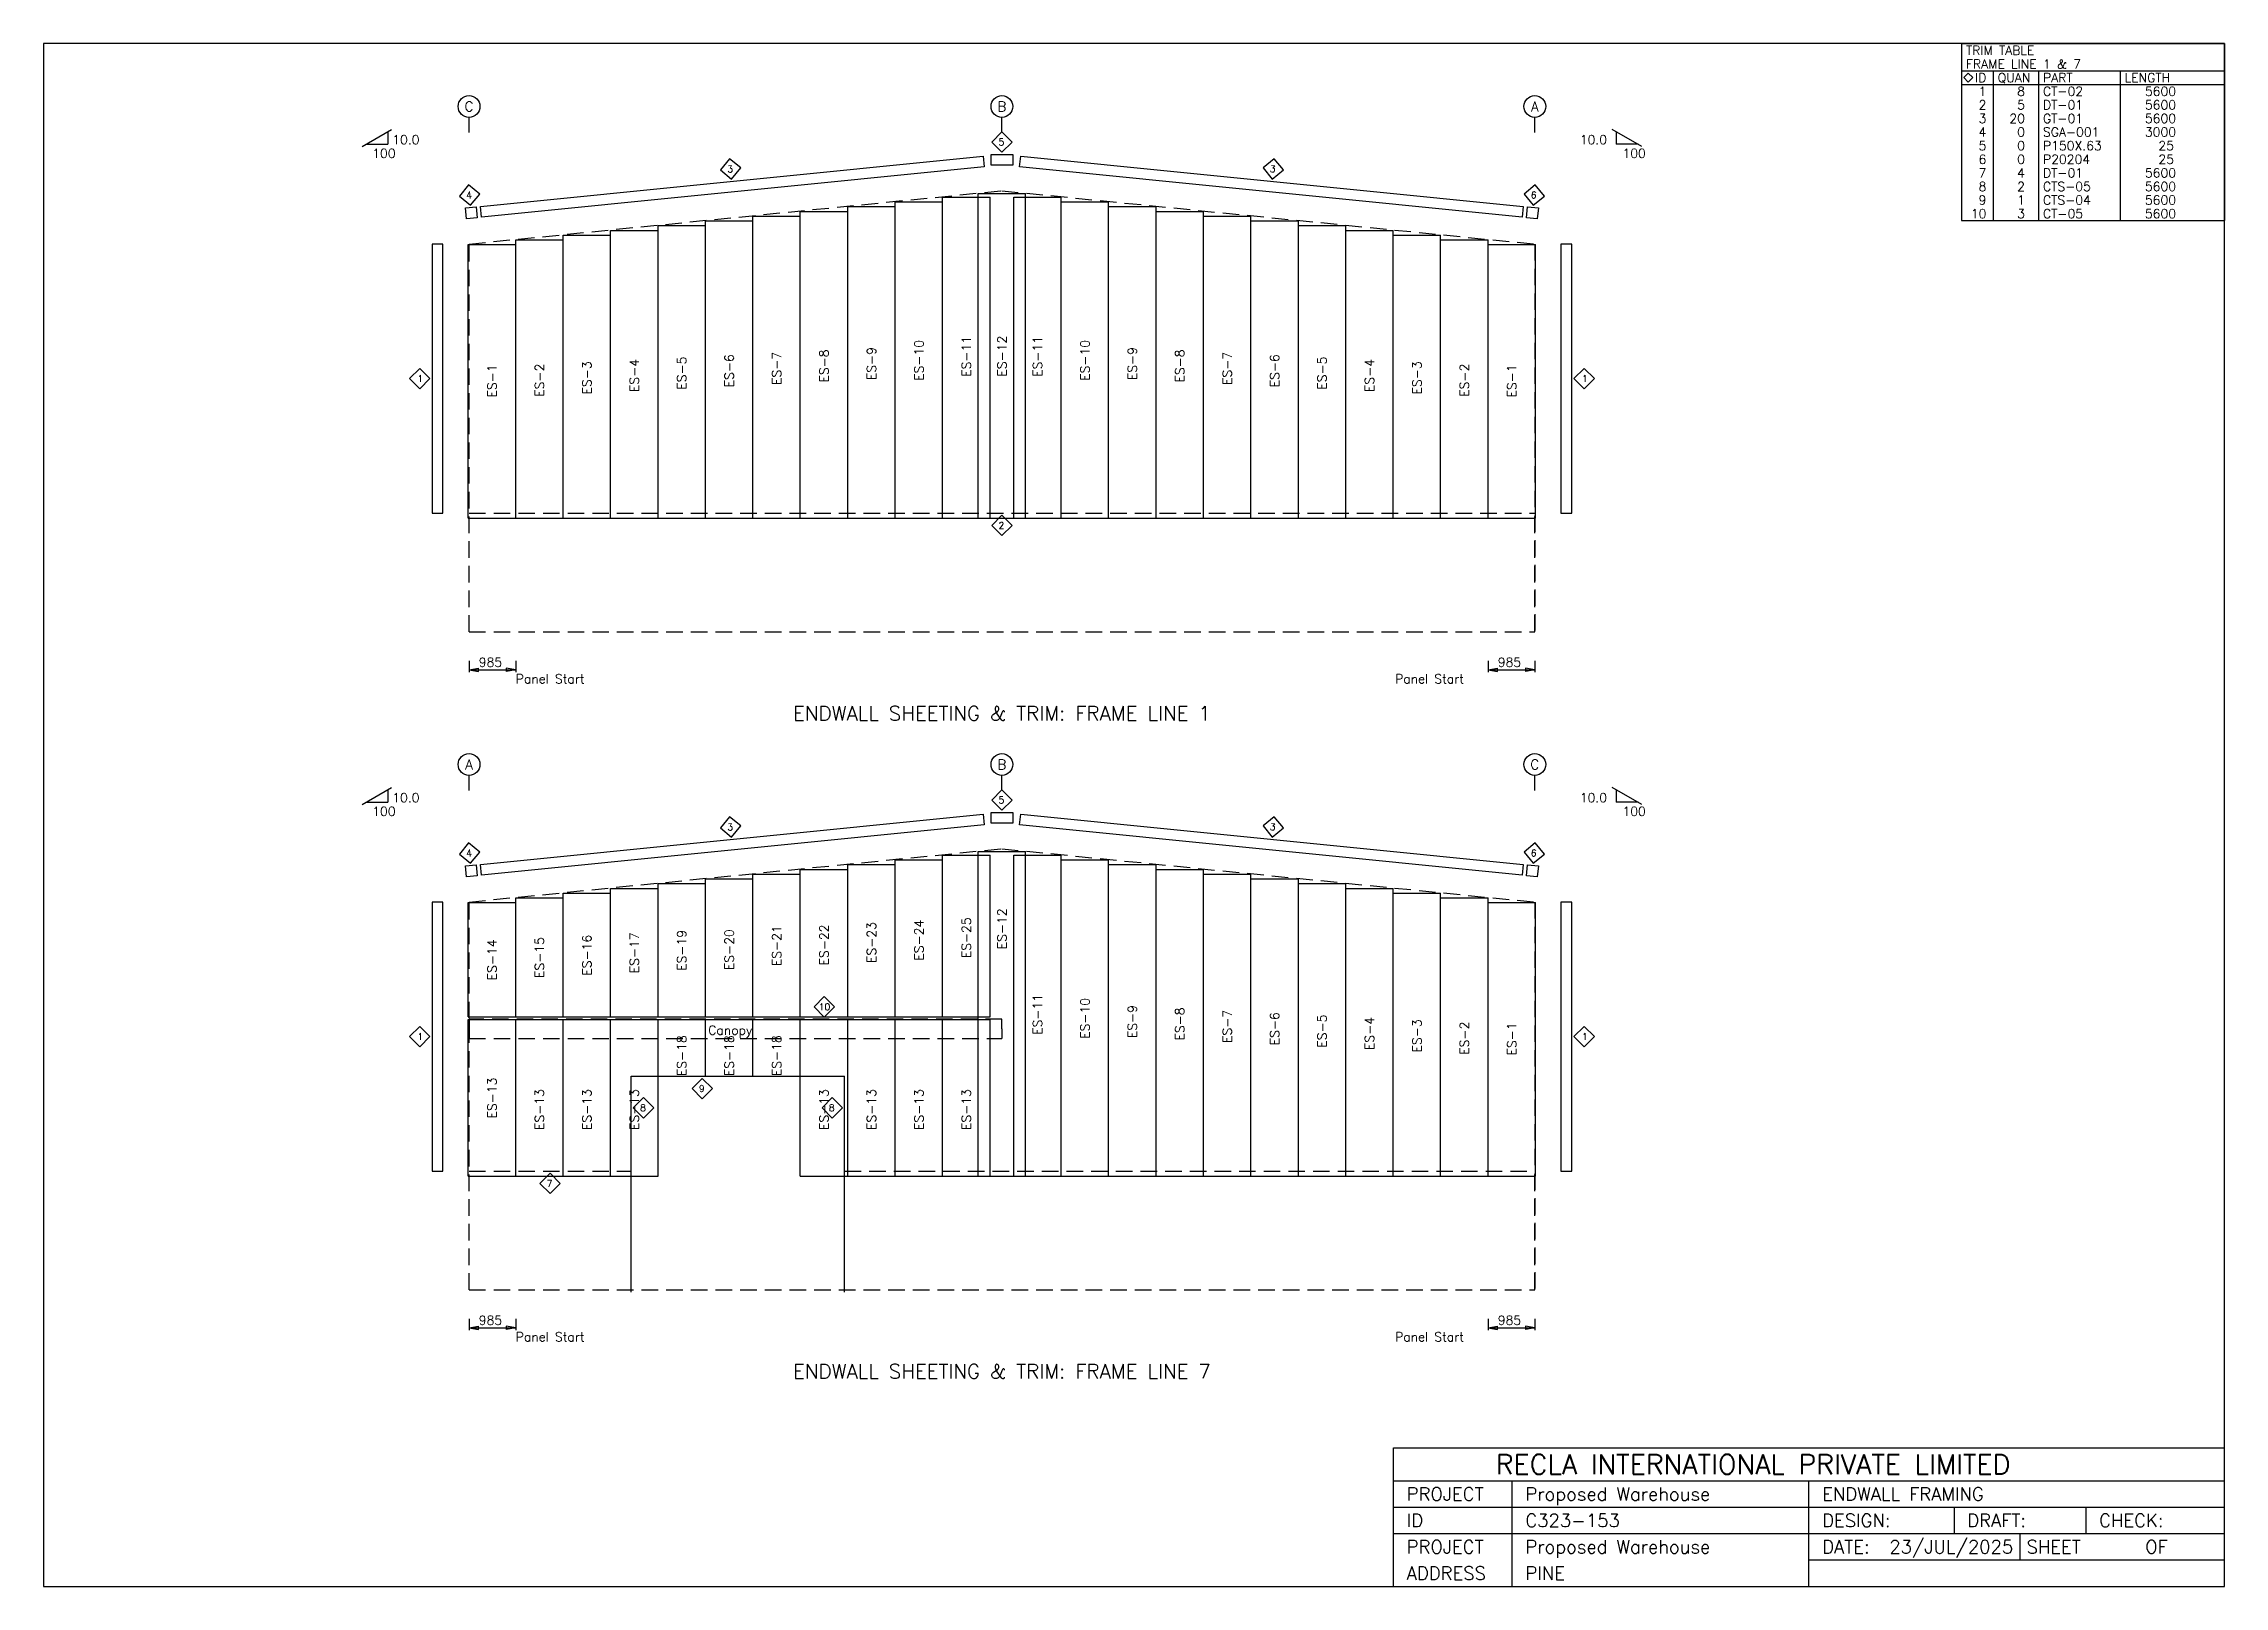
# Model space of a CAD drawing. Extents: x 0 to 45978, y 0 to 32513.
import ezdxf
from ezdxf.enums import TextEntityAlignment as Align

# ---------------------------------------------------------------- set-up
doc = ezdxf.new("R2010")
doc.units = 0
doc.linetypes.add('CONTIN', pattern=[0])
doc.linetypes.add('DASHED', pattern=[519.97, 347.57, -172.4])
doc.layers.get('0').update_dxf_attribs({"linetype": 'CONTIN'})
for name, color, linetype in [('1', 7, 'CONTIN'), ('11', 7, 'CONTIN'), ('12', 6, 'CONTIN'), ('13', 1, 'CONTIN'), ('14', 7, 'CONTIN'), ('15', 7, 'CONTIN'), ('2', 6, 'CONTIN'), ('22', 7, 'CONTIN'), ('26', 7, 'CONTIN'), ('3', 7, 'CONTIN'), ('5', 5, 'DASHED')]:
    doc.layers.add(name, color=color, linetype=linetype)
doc.styles.add('SIMPLEX', font='SIMPLEX')

# ---------------------------------------------------------------- blocks, each defined once
blk = doc.blocks.new('ARROW')
for p, q in [((0, 0), (-199, 33)), ((-199, 33), (-199, -33)), ((0, 0), (-199, -33))]:
    blk.add_line(p, q)
blk = doc.blocks.new('DIAMOND')
for p, q in [((0, 25.4), (-12.7, 12.7)), ((-12.7, 12.7), (0, 0)), ((12.7, 12.7), (0, 25.4)), ((0, 0), (12.7, 12.7))]:
    blk.add_line(p, q)
blk = doc.blocks.new('EW1PNL')
at = {"layer": '1'}
for p, q in [((243.476074, 8962.81836), (10839.3516, 10022.4063)), ((10862.1768, 9794.14746), (266.301971, 8734.55957)), ((10839.3516, 10022.4063), (10862.1768, 9794.14746)), ((11005.6025, 9828.76074), (11005.6025, 10058.1582)), ((11005.6025, 10058.1582), (11464.3975, 10058.1582)), ((11464.3975, 9828.76074), (11005.6025, 9828.76074)), ((11464.3975, 10058.1582), (11464.3975, 9828.76074)), ((11607.8232, 9794.14746), (11630.6484, 10022.4063)), ((22203.6992, 8734.55957), (11607.8232, 9794.14746)), ((11630.6484, 10022.4063), (22226.5254, 8962.81836)), ((10735, 9233.5), (11735, 9233.5)), ((10735, 2390), (10735, 9233.5)), ((11735, 2390), (11735, 9233.5)), ((-76.086304, 8930.8623), (152.172562, 8953.68848)), ((-53.260563, 8702.60352), (-76.086304, 8930.8623)), ((152.172562, 8953.68848), (174.998306, 8725.42969)), ((266.301971, 8734.55957), (243.476074, 8962.81836)), ((5985.00049, 8758.49902), (6985.00049, 8758.49902)), ((5985.00049, 2390), (5985.00049, 8758.49902)), ((6985.00049, 8858.49902), (7985.00098, 8858.49902)), ((6985.00049, 2390), (6985.00049, 8858.49902)), ((6985.00049, 2390), (6985.00049, 8758.49902)), ((7985.00098, 8958.5), (8985.00098, 8958.5)), ((7985.00098, 2390), (7985.00098, 8958.5)), ((7985.00098, 2390), (7985.00098, 8858.49902)), ((8985.00098, 9058.5), (9985.00098, 9058.5)), ((8985.00098, 2390), (8985.00098, 9058.5)), ((8985.00098, 2390), (8985.00098, 8958.5)), ((9985.00098, 9158.5), (10985.001, 9158.5)), ((9985.00098, 2390), (9985.00098, 9158.5)), ((9985.00098, 2390), (9985.00098, 9058.5)), ((10985.001, 2390), (10985.001, 9158.5)), ((11485, 9158.5), (12485.001, 9158.5)), ((11485, 2390), (11485, 9158.5)), ((12485, 9058.5), (13485, 9058.5)), ((12485, 2390), (12485, 9058.5)), ((12485.001, 2390), (12485.001, 9158.5)), ((13485, 2390), (13485, 9058.5)), ((13485, 8958.5), (14484.998, 8958.5)), ((13485, 2390), (13485, 8958.5)), ((14484.998, 2390), (14484.998, 8958.5)), ((14484.998, 8858.5), (15484.998, 8858.5)), ((14484.998, 2390), (14484.998, 8858.5)), ((15484.998, 2390), (15484.998, 8858.5)), ((15484.998, 8758.5), (16484.998, 8758.5)), ((15484.998, 2390), (15484.998, 8758.5)), ((16484.998, 2390), (16484.998, 8758.5)), ((22226.5254, 8962.81836), (22203.6992, 8734.55957)), ((22295.0039, 8725.42969), (22317.8281, 8953.68848)), ((22317.8281, 8953.68848), (22546.0879, 8930.8623)), ((22546.0879, 8930.8623), (22523.2617, 8702.60352)), ((174.998306, 8725.42969), (-53.260563, 8702.60352)), ((1985.00012, 8358.5), (2985, 8358.5)), ((1985.00012, 2390), (1985.00012, 8358.5)), ((2985, 8458.5), (3985, 8458.5)), ((2985, 2390), (2985, 8458.5)), ((2985, 2390), (2985, 8358.5)), ((3985, 8558.5), (4985.00049, 8558.5)), ((3985, 2390), (3985, 8558.5)), ((3985, 2390), (3985, 8458.5)), ((4985.00049, 8658.5), (5985.00049, 8658.5)), ((4985.00049, 2390), (4985.00049, 8658.5)), ((4985.00049, 2390), (4985.00049, 8558.5)), ((5985.00049, 2390), (5985.00049, 8658.5)), ((16484.998, 8658.5), (17484.998, 8658.5)), ((16484.998, 2390), (16484.998, 8658.5)), ((17484.998, 2390), (17484.998, 8658.5)), ((17484.998, 8558.5), (18484.9961, 8558.5)), ((17484.998, 2390), (17484.998, 8558.5)), ((18484.9961, 2390), (18484.9961, 8558.5)), ((18484.9961, 8458.5), (19484.9961, 8458.5)), ((18484.9961, 2390), (18484.9961, 8458.5)), ((19484.9961, 2390), (19484.9961, 8458.5)), ((19484.9961, 8358.5), (20484.9961, 8358.5)), ((19484.9961, 2390), (19484.9961, 8358.5)), ((20484.9961, 2390), (20484.9961, 8358.5)), ((22523.2617, 8702.60352), (22295.0039, 8725.42969)), ((-550.26019, 8169.99951), (-779.65753, 8169.99951)), ((-779.65753, 8169.99951), (-779.65753, 2500)), ((-550.26019, 2500), (-550.26019, 8169.99951)), ((-14.99986, 8159.99951), (985.000122, 8159.99951)), ((-14.99986, 2390), (-14.99986, 8159.99951)), ((985.000122, 8258.5), (1985.00012, 8258.5)), ((985.000122, 2390), (985.000122, 8258.5)), ((985.000122, 2390), (985.000122, 8159.99951)), ((1985.00012, 2390), (1985.00012, 8258.5)), ((20484.9961, 8258.5), (21484.9961, 8258.5)), ((20484.9961, 2390), (20484.9961, 8258.5)), ((21484.9961, 2390), (21484.9961, 8258.5)), ((21484.9961, 8159.99951), (22484.9941, 8159.99951)), ((21484.9961, 2390), (21484.9961, 8159.99951)), ((22484.9941, 2390), (22484.9941, 8159.99951)), ((23249.6523, 8169.99951), (23020.2559, 8169.99951)), ((23020.2559, 8169.99951), (23020.2559, 2500)), ((23249.6523, 2500), (23249.6523, 8169.99951)), ((-779.65753, 2500), (-550.26019, 2500)), ((-14.99986, 2390), (985.000122, 2390)), ((985.000122, 2390), (1985.00012, 2390)), ((1985.00012, 2390), (2985, 2390)), ((2985, 2390), (3985, 2390)), ((3985, 2390), (4985.00049, 2390)), ((4985.00049, 2390), (5985.00049, 2390)), ((5985.00049, 2390), (6985.00049, 2390)), ((6985.00049, 2390), (7985.00098, 2390)), ((7985.00098, 2390), (8985.00098, 2390)), ((8985.00098, 2390), (9985.00098, 2390)), ((9985.00098, 2390), (10985.001, 2390)), ((10735, 2390), (11735, 2390)), ((11485, 2390), (12485.001, 2390)), ((12485, 2390), (13485, 2390)), ((13485, 2390), (14484.998, 2390)), ((14484.998, 2390), (15484.998, 2390)), ((15484.998, 2390), (16484.998, 2390)), ((16484.998, 2390), (17484.998, 2390)), ((17484.998, 2390), (18484.9961, 2390)), ((18484.9961, 2390), (19484.9961, 2390)), ((19484.9961, 2390), (20484.9961, 2390)), ((20484.9961, 2390), (21484.9961, 2390)), ((21484.9961, 2390), (22484.9941, 2390)), ((23020.2559, 2500), (23249.6523, 2500))]:
    blk.add_line(p, q, dxfattribs=at)
at = {"layer": '12'}
for p, q in [((0, 10518.8643), (0, 10840.0205)), ((11235, 10518.8643), (11235, 10840.0205)), ((22470, 10518.8643), (22470, 10840.0205)), ((0, -611.72614), (0, -850.68158)), ((985.000122, -611.72614), (985.000122, -850.68158)), ((21484.9961, -611.72614), (21484.9961, -850.68158)), ((22470, -611.72614), (22470, -850.68158))]:
    blk.add_line(p, q, dxfattribs=at)
at = {"layer": '13'}
for centre in [(0, 11069.418), (11235, 11069.418), (22470, 11069.418)]:
    blk.add_circle(centre, 229.397278, dxfattribs=at)
at = {"layer": '2'}
for p, q in [((-2255.8474, 10226.3818), (-1633.3677, 10585.7715)), ((24725.8457, 10226.3818), (24103.3652, 10585.7715)), ((-2176.3818, 10272.2607), (-1712.833, 10272.2607)), ((-1712.833, 10539.8926), (-1712.833, 10272.2607)), ((24182.8301, 10539.8926), (24182.8301, 10272.2607)), ((24646.3809, 10272.2607), (24182.8301, 10272.2607)), ((0, -802.8905), (985.000122, -802.8905)), ((21484.9961, -802.8905), (22470, -802.8905))]:
    blk.add_line(p, q, dxfattribs=at)
at = {"layer": '5'}
for p, q in [((0, 8169.99951), (11235, 9293.5)), ((11235, 9293.5), (22470, 8169.99951)), ((0, 0), (0, 8169.99951)), ((22470, 8169.99951), (22470, 0)), ((0, 0), (0, 2500)), ((0, 2500), (22470, 2500)), ((22470, 0), (22470, 2500)), ((0, 0), (22470, 0))]:
    blk.add_line(p, q, dxfattribs=at)
at = {"layer": '2', "xscale": 16.9338551, "yscale": 16.9338551, "zscale": 16.9338551}
for p in [(11235, 10104.0371), (-1040.597, 5119.93994), (23510.5918, 5119.93994), (11235, 2024.00061)]:
    blk.add_blockref('DIAMOND', p, dxfattribs=at)
for p, rotation in [((5536.84814, 9538.26465), 5.711), ((16933.1523, 9538.26465), -5.711), ((33.477955, 8987.92676), 5.711), ((22436.5234, 8987.92676), -5.711)]:
    blk.add_blockref('DIAMOND', p, dxfattribs=dict(at, rotation=rotation))
at = {"layer": '2', "rotation": 180}
for p in [(0, -802.8905), (21484.9961, -802.8905)]:
    blk.add_blockref('ARROW', p, dxfattribs=at)
at = {"layer": '2'}
for p in [(985.000122, -802.8905), (22470, -802.8905)]:
    blk.add_blockref('ARROW', p, dxfattribs=at)
at = {"layer": '11', "style": 'SIMPLEX'}
for s, p in [('100', (-2040.1896, 9985.51465)), ('10.0', (-1617.2507, 10272.2607)), ('10.0', (23418.1738, 10272.2607)), ('100', (24319.0234, 9985.51465)), ('985', (205.753449, -739.16907)), ('985', (21690.752, -739.16907))]:
    blk.add_text(s, height=191.164413, dxfattribs=at).set_placement(p)
at = {"layer": '13', "style": 'SIMPLEX'}
for s, p in [('C', (0, 10966.1895)), ('B', (11235, 10966.1895)), ('A', (22470, 10966.1895))]:
    blk.add_text(s, height=206.45755, dxfattribs=at).set_placement(p, align=Align.CENTER)
at = {"layer": '15', "style": 'SIMPLEX'}
for p in [(985.000122, -1089.6372), (19525.5605, -1089.6372)]:
    blk.add_text('Panel Start', height=191.164413, dxfattribs=at).set_placement(p)
blk.add_text('ENDWALL SHEETING & TRIM: FRAME LINE 1', height=305.863068, dxfattribs=at).set_placement((11235, -1873.4113), align=Align.CENTER)
at = {"layer": '2', "style": 'SIMPLEX'}
for s, p in [('5', (11163.3135, 10247.4111)), ('1', (-1087.1932, 5263.31348)), ('1', (23463.9961, 5263.31348)), ('2', (11163.3135, 2167.37378))]:
    blk.add_text(s, height=143.373306, dxfattribs=at).set_placement(p)
for s, rotation, p in [('3', 5.711, (5451.25098, 9673.79297)), ('3', -5.711, (16876.0879, 9688.05859)), ('4', 5.711, (-52.11911, 9123.45605)), ('6', -5.711, (22379.459, 9137.72168))]:
    blk.add_text(s, height=143.373306, rotation=rotation, dxfattribs=at).set_placement(p)
at = {"layer": '3', "style": 'SIMPLEX'}
for s, p in [('ES-10', (9580.58301, 5289.35059)), ('ES-11', (10580.583, 5372.80469)), ('ES-12', (11330.582, 5376.85059)), ('ES-11', (12080.583, 5372.80469)), ('ES-10', (13080.583, 5289.35059)), ('ES-1', (580.582336, 4935.68262)), ('ES-2', (1580.5824, 4951.479)), ('ES-3', (2580.58228, 5001.479)), ('ES-4', (3580.58252, 5051.479)), ('ES-5', (4580.58252, 5101.479)), ('ES-6', (5580.58252, 5151.47949)), ('ES-7', (6580.58252, 5201.479)), ('ES-8', (7580.58301, 5251.479)), ('ES-9', (8580.58301, 5301.479)), ('ES-9', (14080.582, 5301.479)), ('ES-8', (15080.582, 5251.47949)), ('ES-7', (16080.5811, 5201.47949)), ('ES-6', (17080.5801, 5151.47949)), ('ES-5', (18080.5801, 5101.479)), ('ES-4', (19080.5801, 5051.479)), ('ES-3', (20080.5781, 5001.479)), ('ES-2', (21080.5781, 4951.479)), ('ES-1', (22080.5781, 4935.68262))]:
    blk.add_text(s, height=191.164413, rotation=90, dxfattribs=at).set_placement(p)
blk = doc.blocks.new('EW2PNL')
at = {"layer": '1'}
for p, q in [((243.476074, 8962.81836), (10839.3516, 10022.4063)), ((10862.1768, 9794.14746), (266.301971, 8734.55957)), ((10839.3516, 10022.4063), (10862.1768, 9794.14746)), ((11005.6025, 9828.76074), (11005.6025, 10058.1582)), ((11005.6025, 10058.1582), (11464.3975, 10058.1582)), ((11464.3975, 9828.76074), (11005.6025, 9828.76074)), ((11464.3975, 10058.1582), (11464.3975, 9828.76074)), ((11607.8232, 9794.14746), (11630.6484, 10022.4063)), ((22203.6992, 8734.55957), (11607.8232, 9794.14746)), ((11630.6484, 10022.4063), (22226.5254, 8962.81836)), ((10735, 9233.5), (11735.001, 9233.5)), ((10735, 2390), (10735, 9233.5)), ((11735.001, 2390), (11735.001, 9233.5)), ((-76.086304, 8930.8623), (152.172562, 8953.68848)), ((-53.260563, 8702.60352), (-76.086304, 8930.8623)), ((152.172562, 8953.68848), (174.998306, 8725.42969)), ((266.301971, 8734.55957), (243.476074, 8962.81836)), ((5985.00049, 8758.49902), (6985.00049, 8758.49902)), ((5985.00049, 5750.22461), (5985.00049, 8758.49902)), ((6985.00049, 8858.49902), (7985.00098, 8858.49902)), ((6985.00049, 5750.22461), (6985.00049, 8858.49902)), ((6985.00049, 5750.22461), (6985.00049, 8758.49902)), ((7985.00098, 8958.5), (8985.00098, 8958.5)), ((7985.00098, 5750.22461), (7985.00098, 8958.5)), ((7985.00098, 5750.22461), (7985.00098, 8858.49902)), ((8985.00098, 9058.5), (9985.00098, 9058.5)), ((8985.00098, 5750.22461), (8985.00098, 9058.5)), ((8985.00098, 5750.22461), (8985.00098, 8958.5)), ((9985.00098, 9158.5), (10985.001, 9158.5)), ((9985.00098, 5750.22461), (9985.00098, 9158.5)), ((9985.00098, 5750.22461), (9985.00098, 9058.5)), ((10985.001, 5750.22461), (10985.001, 9158.5)), ((11485, 9158.5), (12485.001, 9158.5)), ((11485, 2390), (11485, 9158.5)), ((12485, 9058.5), (13485, 9058.5)), ((12485, 2390), (12485, 9058.5)), ((12485.001, 2390), (12485.001, 9158.5)), ((13485, 2390), (13485, 9058.5)), ((13485, 8958.5), (14484.998, 8958.5)), ((13485, 2390), (13485, 8958.5)), ((14484.998, 2390), (14484.998, 8958.5)), ((14484.998, 8858.5), (15484.998, 8858.5)), ((14484.998, 2390), (14484.998, 8858.5)), ((15484.998, 2390), (15484.998, 8858.5)), ((15484.998, 8758.5), (16484.998, 8758.5)), ((15484.998, 2390), (15484.998, 8758.5)), ((16484.998, 2390), (16484.998, 8758.5)), ((22226.5254, 8962.81836), (22203.6992, 8734.55957)), ((22295.0039, 8725.42969), (22317.8281, 8953.68848)), ((22317.8281, 8953.68848), (22546.0879, 8930.8623)), ((22546.0879, 8930.8623), (22523.2617, 8702.60352)), ((174.998306, 8725.42969), (-53.260563, 8702.60352)), ((1985.00012, 8358.5), (2985, 8358.5)), ((1985.00012, 5750.22461), (1985.00012, 8358.5)), ((2985, 8458.5), (3985, 8458.5)), ((2985, 5750.22461), (2985, 8458.5)), ((2985, 5750.22461), (2985, 8358.5)), ((3985, 8558.5), (4985.00049, 8558.5)), ((3985, 5750.22461), (3985, 8558.5)), ((3985, 5750.22461), (3985, 8458.5)), ((4985.00049, 8658.5), (5985.00049, 8658.5)), ((4985.00049, 5750.22461), (4985.00049, 8658.5)), ((4985.00049, 5750.22461), (4985.00049, 8558.5)), ((5985.00049, 5750.22461), (5985.00049, 8658.5)), ((16484.998, 8658.5), (17484.998, 8658.5)), ((16484.998, 2390), (16484.998, 8658.5)), ((17484.998, 2390), (17484.998, 8658.5)), ((17484.998, 8558.5), (18484.9961, 8558.5)), ((17484.998, 2390), (17484.998, 8558.5)), ((18484.9961, 2390), (18484.9961, 8558.5)), ((18484.9961, 8458.5), (19484.9961, 8458.5)), ((18484.9961, 2390), (18484.9961, 8458.5)), ((19484.9961, 2390), (19484.9961, 8458.5)), ((19484.9961, 8358.5), (20484.9961, 8358.5)), ((19484.9961, 2390), (19484.9961, 8358.5)), ((20484.9961, 2390), (20484.9961, 8358.5)), ((22523.2617, 8702.60352), (22295.0039, 8725.42969)), ((-550.26019, 8169.99951), (-779.65753, 8169.99951)), ((-779.65753, 8169.99951), (-779.65753, 2500)), ((-550.26019, 2500), (-550.26019, 8169.99951)), ((-14.99986, 8159.99951), (985.000122, 8159.99951)), ((-14.99986, 5750.22461), (-14.99986, 8159.99951)), ((985.000122, 8258.5), (1985.00012, 8258.5)), ((985.000122, 5750.22461), (985.000122, 8258.5)), ((985.000122, 5750.22461), (985.000122, 8159.99951)), ((1985.00012, 5750.22461), (1985.00012, 8258.5)), ((20484.9961, 8258.5), (21484.9961, 8258.5)), ((20484.9961, 2390), (20484.9961, 8258.5)), ((21484.9961, 2390), (21484.9961, 8258.5)), ((21484.9961, 8159.99951), (22484.9941, 8159.99951)), ((21484.9961, 2390), (21484.9961, 8159.99951)), ((22484.9941, 2390), (22484.9941, 8159.99951)), ((23249.6523, 8169.99951), (23020.2559, 8169.99951)), ((23020.2559, 8169.99951), (23020.2559, 2500)), ((23249.6523, 2500), (23249.6523, 8169.99951)), ((-14.99986, 5750.22461), (985.000122, 5750.22461)), ((-14.99986, 5694.99951), (985.000122, 5694.99951)), ((-14.99986, 2390), (-14.99986, 5694.99951)), ((985.000122, 5750.22461), (1985.00012, 5750.22461)), ((985.000122, 2390), (985.000122, 5694.99951)), ((985.000122, 5694.99951), (1985.00012, 5694.99951)), ((985.000122, 2390), (985.000122, 5694.99951)), ((1985.00012, 5750.22461), (2985, 5750.22461)), ((1985.00012, 2390), (1985.00012, 5694.99951)), ((1985.00012, 5694.99951), (2985, 5694.99951)), ((1985.00012, 2390), (1985.00012, 5694.99951)), ((2985, 5750.22461), (3985, 5750.22461)), ((2985, 2390), (2985, 5694.99951)), ((2985, 5694.99951), (3985, 5694.99951)), ((2985, 2390), (2985, 5694.99951)), ((3985, 5750.22461), (4985.00049, 5750.22461)), ((3985, 5695.00049), (4985.00049, 5695.00049)), ((3985, 4500), (3985, 5695.00049)), ((3985, 2390), (3985, 5694.99951)), ((4985.00049, 5750.22461), (5985.00049, 5750.22461)), ((4985.00049, 4500), (4985.00049, 5695.00049)), ((4985.00049, 5695.00049), (5985.00049, 5695.00049)), ((4985.00049, 4500), (4985.00049, 5695.00049)), ((5985.00049, 5750.22461), (6985.00049, 5750.22461)), ((5985.00049, 4500), (5985.00049, 5695.00049)), ((5985.00049, 5695.00049), (6985.00049, 5695.00049)), ((5985.00049, 4500), (5985.00049, 5695.00049)), ((6985.00049, 5750.22461), (7985.00098, 5750.22461)), ((6985.00049, 4500), (6985.00049, 5695.00049)), ((6985.00049, 5694.99951), (7985.00098, 5694.99951)), ((6985.00049, 2390), (6985.00049, 5694.99951)), ((7985.00098, 5750.22461), (8985.00098, 5750.22461)), ((7985.00098, 2390), (7985.00098, 5694.99951)), ((7985.00098, 5694.99951), (8985.00098, 5694.99951)), ((7985.00098, 2390), (7985.00098, 5694.99951)), ((8985.00098, 5750.22461), (9985.00098, 5750.22461)), ((8985.00098, 2390), (8985.00098, 5694.99951)), ((8985.00098, 5694.99951), (9985.00098, 5694.99951)), ((8985.00098, 2390), (8985.00098, 5694.99951)), ((9985.00098, 5750.22461), (10985.001, 5750.22461)), ((9985.00098, 2390), (9985.00098, 5694.99951)), ((9985.00098, 5694.99951), (10985.001, 5694.99951)), ((9985.00098, 2390), (9985.00098, 5694.99951)), ((10985.001, 2390), (10985.001, 5694.99951)), ((3417.99976, -50), (3417.99976, 4500)), ((3417.99976, 4500), (7918.00049, 4500)), ((3985, 4500), (4985.00049, 4500)), ((4985.00049, 4500), (5985.00049, 4500)), ((5985.00049, 4500), (6985.00049, 4500)), ((7918.00049, -50), (7918.00049, 4500)), ((-779.65753, 2500), (-550.26019, 2500)), ((-14.99986, 2390), (985.000122, 2390)), ((985.000122, 2390), (1985.00012, 2390)), ((1985.00012, 2390), (2985, 2390)), ((2985, 2390), (3985, 2390)), ((6985.00049, 2390), (7985.00098, 2390)), ((7985.00098, 2390), (8985.00098, 2390)), ((8985.00098, 2390), (9985.00098, 2390)), ((9985.00098, 2390), (10985.001, 2390)), ((10735, 2390), (11735.001, 2390)), ((11485, 2390), (12485.001, 2390)), ((12485, 2390), (13485, 2390)), ((13485, 2390), (14484.998, 2390)), ((14484.998, 2390), (15484.998, 2390)), ((15484.998, 2390), (16484.998, 2390)), ((16484.998, 2390), (17484.998, 2390)), ((17484.998, 2390), (18484.9961, 2390)), ((18484.9961, 2390), (19484.9961, 2390)), ((19484.9961, 2390), (20484.9961, 2390)), ((20484.9961, 2390), (21484.9961, 2390)), ((21484.9961, 2390), (22484.9941, 2390)), ((23020.2559, 2500), (23249.6523, 2500))]:
    blk.add_line(p, q, dxfattribs=at)
at = {"layer": '12'}
for p, q in [((0, 10518.8643), (0, 10840.0205)), ((11235, 10518.8643), (11235, 10840.0205)), ((22470, 10518.8643), (22470, 10840.0205)), ((0, -611.72614), (0, -850.68158)), ((985.000122, -611.72614), (985.000122, -850.68158)), ((21484.9961, -611.72614), (21484.9961, -850.68158)), ((22470, -611.72614), (22470, -850.68158))]:
    blk.add_line(p, q, dxfattribs=at)
at = {"layer": '13'}
for centre in [(0, 11069.418), (11235, 11069.418), (22470, 11069.418)]:
    blk.add_circle(centre, 229.397278, dxfattribs=at)
at = {"layer": '2'}
for p, q in [((-2255.8474, 10226.3818), (-1633.3677, 10585.7715)), ((24725.8457, 10226.3818), (24103.3652, 10585.7715)), ((-2176.3818, 10272.2607), (-1712.833, 10272.2607)), ((-1712.833, 10539.8926), (-1712.833, 10272.2607)), ((24182.8301, 10539.8926), (24182.8301, 10272.2607)), ((24646.3809, 10272.2607), (24182.8301, 10272.2607)), ((0, -802.8905), (985.000122, -802.8905)), ((21484.9961, -802.8905), (22470, -802.8905))]:
    blk.add_line(p, q, dxfattribs=at)
at = {"layer": '5'}
for p, q in [((0, 8169.99951), (11235, 9293.5)), ((11235, 9293.5), (22470, 8169.99951)), ((0, 0), (0, 8169.99951)), ((22470, 8169.99951), (22470, 0)), ((0, 5700), (0, 5500.00049)), ((11235, 5700), (0, 5700)), ((11235, 5500.00049), (11235, 5700)), ((0, 5500.00049), (0, 5296.80029)), ((0, 5296.80029), (11235, 5296.80029)), ((11235, 5500.00049), (11235, 5296.80029)), ((0, 0), (0, 2500)), ((0, 2500), (3417.99976, 2500)), ((7918.00049, 2500), (22470, 2500)), ((22470, 0), (22470, 2500)), ((0, 0), (22470, 0))]:
    blk.add_line(p, q, dxfattribs=at)
at = {"layer": '2', "xscale": 16.9338551, "yscale": 16.9338551, "zscale": 16.9338551}
for p in [(11235, 10104.0371), (7490, 5745.87988), (-1040.597, 5119.93994), (23510.5918, 5119.93994), (4918, 4024.00073), (3678.93896, 3618.27368), (7657.06104, 3618.27368), (1708.99988, 2024.00061)]:
    blk.add_blockref('DIAMOND', p, dxfattribs=at)
for p, rotation in [((5536.84814, 9538.26465), 5.711), ((16933.1523, 9538.26465), -5.711), ((33.477955, 8987.92676), 5.711), ((22436.5234, 8987.92676), -5.711)]:
    blk.add_blockref('DIAMOND', p, dxfattribs=dict(at, rotation=rotation))
at = {"layer": '2', "rotation": 180}
for p in [(0, -802.8905), (21484.9961, -802.8905)]:
    blk.add_blockref('ARROW', p, dxfattribs=at)
at = {"layer": '2'}
for p in [(985.000122, -802.8905), (22470, -802.8905)]:
    blk.add_blockref('ARROW', p, dxfattribs=at)
at = {"layer": '11', "style": 'SIMPLEX'}
for s, p in [('100', (-2040.1896, 9985.51465)), ('10.0', (-1617.2507, 10272.2607)), ('10.0', (23418.1738, 10272.2607)), ('100', (24319.0234, 9985.51465)), ('985', (205.753449, -739.16907)), ('985', (21690.752, -739.16907))]:
    blk.add_text(s, height=191.164413, dxfattribs=at).set_placement(p)
at = {"layer": '13', "style": 'SIMPLEX'}
for s, p in [('A', (0, 10966.1895)), ('B', (11235, 10966.1895)), ('C', (22470, 10966.1895))]:
    blk.add_text(s, height=206.45755, dxfattribs=at).set_placement(p, align=Align.CENTER)
at = {"layer": '15', "style": 'SIMPLEX'}
for p in [(985.000122, -1089.6372), (19525.5605, -1089.6372)]:
    blk.add_text('Panel Start', height=191.164413, dxfattribs=at).set_placement(p)
blk.add_text('ENDWALL SHEETING & TRIM: FRAME LINE 7', height=305.863068, dxfattribs=at).set_placement((11235, -1873.4113), align=Align.CENTER)
at = {"layer": '2', "style": 'SIMPLEX'}
for s, p in [('5', (11163.3135, 10247.4111)), ('10', (7371.71729, 5889.25293)), ('1', (-1087.1932, 5263.31348)), ('1', (23463.9961, 5263.31348)), ('9', (4846.31348, 4167.37402)), ('8', (3607.2522, 3761.64697)), ('8', (7585.37451, 3761.64697)), ('7', (1637.31323, 2167.37378))]:
    blk.add_text(s, height=143.373306, dxfattribs=at).set_placement(p)
for s, rotation, p in [('3', 5.711, (5451.25098, 9673.79297)), ('3', -5.711, (16876.0879, 9688.05859)), ('4', 5.711, (-52.11911, 9123.45605)), ('6', -5.711, (22379.459, 9137.72168))]:
    blk.add_text(s, height=143.373306, rotation=rotation, dxfattribs=at).set_placement(p)
at = {"layer": '3', "style": 'SIMPLEX'}
for s, p in [('ES-25', (10580.583, 6986.00879)), ('ES-12', (11330.583, 7175.22412)), ('ES-14', (580.582336, 6520.21289)), ('ES-15', (1580.5824, 6569.46387)), ('ES-16', (2580.58228, 6619.46387)), ('ES-17', (3580.58252, 6669.46387)), ('ES-19', (4580.58252, 6719.46387)), ('ES-20', (5580.58252, 6736.00977)), ('ES-21', (6580.58252, 6819.46289)), ('ES-22', (7580.58301, 6836.00879)), ('ES-23', (8580.58301, 6886.00879)), ('ES-24', (9580.58301, 6936.00879)), ('ES-11', (12080.583, 5372.80469)), ('ES-10', (13080.583, 5289.35059)), ('ES-9', (14080.582, 5301.479)), ('ES-8', (15080.582, 5251.47949)), ('ES-7', (16080.5811, 5201.47949)), ('ES-6', (17080.5801, 5151.47949)), ('ES-5', (18080.5801, 5101.479)), ('ES-4', (19080.5801, 5051.479)), ('ES-3', (20080.5781, 5001.479)), ('ES-2', (21080.5781, 4951.479)), ('ES-1', (22080.5781, 4935.68262)), ('ES-18', (4580.58252, 4500)), ('ES-18', (5580.58252, 4500)), ('ES-18', (6580.58252, 4500)), ('ES-13', (580.582336, 3607.60059)), ('ES-13', (1580.5824, 3366.72778)), ('ES-13', (2580.58228, 3366.72778)), ('ES-13', (3580.58252, 3366.72778)), ('ES-13', (7580.58301, 3366.72778)), ('ES-13', (8580.58301, 3366.72778)), ('ES-13', (9580.58301, 3366.72778)), ('ES-13', (10580.583, 3366.72778))]:
    blk.add_text(s, height=191.164413, rotation=90, dxfattribs=at).set_placement(p)
blk.add_text('Canopy', height=191.164413, dxfattribs=at).set_placement((5044.00684, 5373.26611))
blk = doc.blocks.new('EW2TRIM')
for p, q in [((-5543.7676, 0), (-5543.7676, -3727.7061)), ((-5543.7676, 0), (0, 0)), ((0, 0), (0, -3727.7061)), ((-5543.7676, -573.49323), (0, -573.49323)), ((-5543.7676, -860.23987), (0, -860.23987)), ((-4874.6924, -573.49323), (-4874.6924, -3727.7061)), ((-3918.8701, -573.49323), (-3918.8701, -3727.7061)), ((-2198.3904, -573.49323), (-2198.3904, -3727.7061)), ((-5543.7676, -3727.7061), (0, -3727.7061))]:
    blk.add_line(p, q)
at = {"layer": '14'}
for p, q in [((-5495.9766, -716.86646), (-5400.3945, -621.2843)), ((-5400.3945, -812.44873), (-5495.9766, -716.86646)), ((-5400.3945, -621.2843), (-5304.812, -716.86646)), ((-5304.812, -716.86646), (-5400.3945, -812.44873))]:
    blk.add_line(p, q, dxfattribs=at)
at = {"layer": '14', "style": 'SIMPLEX'}
for s, p in [('TRIM TABLE', (-5448.1855, -238.95552)), ('FRAME LINE 1 & 7', (-5448.1855, -525.70209)), ('ID', (-5257.0215, -812.44873)), ('QUAN', (-4779.1104, -812.44873)), ('PART', (-3823.2881, -812.44873)), ('LENGTH', (-2102.8083, -812.44873))]:
    blk.add_text(s, height=191.164413, dxfattribs=at).set_placement(p)
at = {"layer": '26', "style": 'SIMPLEX'}
for s, height, p in [('1', 191.16441, (-5018.0659, -1099.1954)), ('8', 191.16441, (-4205.6167, -1099.1954)), ('2', 191.16441, (-5018.0659, -1385.942)), ('5', 191.16441, (-4205.6167, -1385.942)), ('3', 191.16441, (-5018.0659, -1672.6886)), ('4', 191.16441, (-5018.0659, -1959.4352)), ('20', 191.164413, (-4205.6167, -1672.6886)), ('0', 191.16441, (-4205.6167, -1959.4352)), ('5', 191.16441, (-5018.0659, -2246.1819)), ('0', 191.16441, (-4205.6167, -2246.1819)), ('7', 191.16441, (-5018.0659, -2819.675)), ('6', 191.16441, (-5018.0659, -2532.9285)), ('0', 191.16441, (-4205.6167, -2532.9285)), ('4', 191.16441, (-4205.6167, -2819.675)), ('8', 191.16441, (-5018.0659, -3106.4219)), ('9', 191.16441, (-5018.0659, -3393.168)), ('2', 191.16441, (-4205.6167, -3106.4219)), ('1', 191.16441, (-4205.6167, -3393.168)), ('10', 191.164413, (-5018.0659, -3679.9143)), ('3', 191.16441, (-4205.6167, -3679.9143))]:
    blk.add_text(s, height=height, dxfattribs=at).set_placement(p, align=Align.RIGHT)
for s, p in [('CT-02', (-3823.2881, -1099.1954)), ('   5600', (-2102.8083, -1099.1954)), ('DT-01', (-3823.2881, -1385.942)), ('   5600', (-2102.8083, -1385.942)), ('GT-01', (-3823.2881, -1672.6886)), ('SGA-001', (-3823.2881, -1959.4352)), ('   5600', (-2102.8083, -1672.6886)), ('   3000', (-2102.8083, -1959.4352)), ('P150X.63', (-3823.2881, -2246.1819)), ('     25', (-2102.8083, -2246.1819)), ('P20204', (-3823.2881, -2532.9285)), ('DT-01', (-3823.2881, -2819.675)), ('   5600', (-2102.8083, -2819.675)), ('     25', (-2102.8083, -2532.9285)), ('CTS-05', (-3823.2881, -3106.4219)), ('CTS-04', (-3823.2881, -3393.168)), ('   5600', (-2102.8083, -3106.4219)), ('   5600', (-2102.8083, -3393.168)), ('CT-05', (-3823.2881, -3679.9143)), ('   5600', (-2102.8083, -3679.9143))]:
    blk.add_text(s, height=191.164413, dxfattribs=at).set_placement(p)

msp = doc.modelspace()

# ---------------------------------------------------------------- linework, layer by layer
for p, q in [((28460.3711, 0), (28460.3711, 2919.60181)), ((28460.3711, 2919.60181), (45977.9805, 2919.60181)), ((45977.9805, 0), (45977.9805, 2919.60181)), ((28460.3711, 2224.4585), (45977.9805, 2224.4585)), ((30962.8828, 0), (30962.8828, 2224.4585)), ((37219.1758, 0), (37219.1758, 2224.4585)), ((28460.3711, 1668.34387), (45977.9805, 1668.34387)), ((40277.8047, 1668.34387), (40277.8047, 1112.22925)), ((43058.3789, 1668.34387), (43058.3789, 1112.22925)), ((28460.3711, 1112.22925), (45977.9805, 1112.22925)), ((41668.0898, 1112.22925), (41668.0898, 556.114624)), ((37219.1758, 556.114624), (45977.9805, 556.114624)), ((28460.3711, 0), (45977.9805, 0))]:
    msp.add_line(p, q)
at = {"layer": '22'}
for p, q in [((45977.9805, 32513.002), (0, 32513.002)), ((0, 32513.002), (0, 0)), ((45977.9805, 0), (45977.9805, 32513.002)), ((0, 0), (45977.9805, 0))]:
    msp.add_line(p, q, dxfattribs=at)

# ---------------------------------------------------------------- block references
for name, p in [('EW2TRIM', (45977.9805, 32513.002)), ('EW1PNL', (8969.03418, 20119.5254)), ('EW2PNL', (8969.03418, 6252.22998))]:
    msp.add_blockref(name, p)

# ---------------------------------------------------------------- texts
at = {"layer": '14', "style": 'SIMPLEX'}
for s, height, p in [('RECLA INTERNATIONAL PRIVATE LIMITED', 417.085999, (30615.3145, 2363.4873)), ('PROJECT', 278.057312, (28738.4258, 1807.37244)), ('Proposed Warehouse', 278.057312, (31240.9414, 1807.37244)), ('ENDWALL FRAMING', 278.057312, (37497.2344, 1807.37244)), ('ID', 278.057312, (28738.4258, 1251.25793)), ('C323-153', 278.057312, (31240.9414, 1251.25793)), ('DESIGN:', 278.057312, (37497.2344, 1251.25793)), ('DRAFT:', 278.057312, (40555.8633, 1251.25793)), ('CHECK:', 278.057312, (43336.4375, 1251.25793)), ('PROJECT', 278.057312, (28738.4258, 695.143311)), ('Proposed Warehouse', 278.057312, (31240.9414, 695.143311)), ('DATE:', 278.057312, (37497.2344, 695.143311)), ('23/JUL/2025', 278.057312, (38915.3281, 695.143311)), ('SHEET', 278.057312, (41807.1211, 695.143311)), ('OF', 278.057312, (44309.6406, 695.143311)), ('ADDRESS', 278.057312, (28738.4258, 139.028656)), ('PINE', 278.057312, (31240.9414, 139.028656))]:
    msp.add_text(s, height=height, dxfattribs=at).set_placement(p)

doc.saveas('drawing.dxf')
